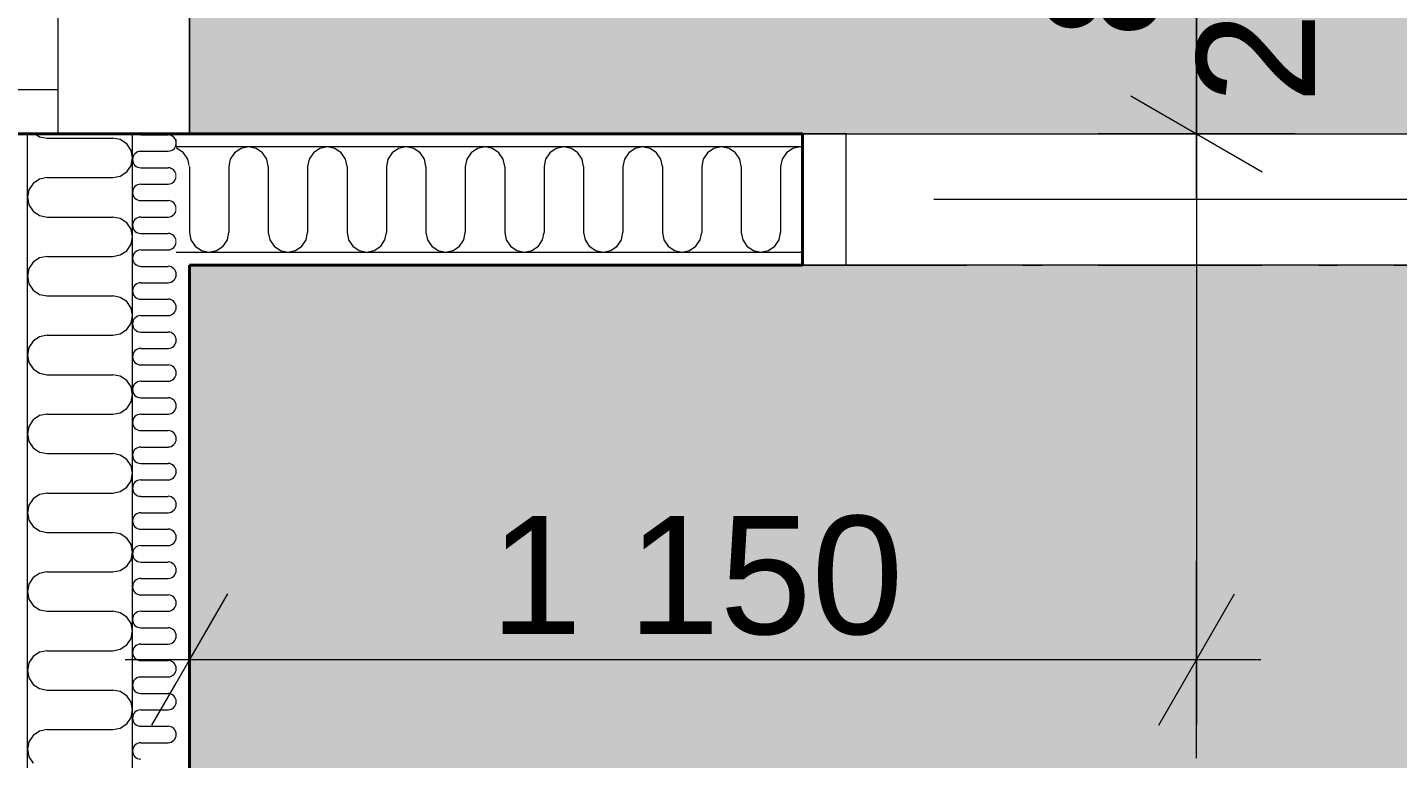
# Model space of a CAD drawing. Header units: millimetres. Extents: x -3100 to 17162, y -19566 to 10100.
# Drawn here: x 8815 to 10379, y -5793 to -4959 of the extents above; entities that cross this region are included whole.
import ezdxf
from ezdxf.enums import TextEntityAlignment as Align

# ---------------------------------------------------------------- set-up
doc = ezdxf.new("R2010")
doc.units = ezdxf.units.MM
doc.header["$MEASUREMENT"] = 0
doc.linetypes.add('Wipeout_Contour', pattern=[1000, 0, -1000])
doc.linetypes.add('Čerchovaná M', pattern=[337.5, 187.5, -63.75, 22.5, -63.75])
for name, color, linetype in [('Konstrukce - svislé nosné', 7, 'Continuous'), ('Konstrukce – Dělicí čáry vrstev', 7, 'Continuous'), ('Kóty - SP', 7, 'Continuous'), ('Otvory – Dveře', 7, 'Continuous'), ('Otvory – Okna', 7, 'Continuous'), ('Otvory – Značky dveří', 7, 'Continuous'), ('Výplně – Řezové', 7, 'Continuous'), ('Zóny', 7, 'Continuous')]:
    doc.layers.add(name, color=color, linetype=linetype)
doc.styles.add('GENEROVANÝ_STYL_1', font='Arial.ttf')
doc.dimstyles.new('GENEROVANÝ_STYL__1', dxfattribs={"dimtxt": 134.999996, "dimasz": 114, "dimexe": 0.18, "dimexo": 0.0625, "dimgap": 0, "dimtad": 1, "dimtih": 1, "dimtoh": 1, "dimdec": 0, "dimzin": 0, "dimdsep": 46, "dimtxsty": 'GENEROVANÝ_STYL_1', "dimblk": 'ARROWHEAD_2', "dimblk1": 'ARROWHEAD_2', "dimblk2": 'ARROWHEAD_2', "dimcen": 0.09, "dimse1": 1, "dimse2": 1, "dimclrd": 256, "dimclre": 256, "dimclrt": 256, "dimazin": 0, "dimtfac": 1, "dimtdec": 4, "dimtmove": 0, "dimatfit": 3, "dimfxl": 1, "dimtolj": 1, "dimtzin": 0, "dimarcsym": 0})
doc.dimstyles.new('GENEROVANÝ_STYL__2', dxfattribs={"dimtxt": 134.999996, "dimasz": 114, "dimexe": 0.18, "dimexo": 0.0625, "dimgap": 0, "dimtad": 1, "dimdec": 0, "dimzin": 0, "dimdsep": 46, "dimtxsty": 'GENEROVANÝ_STYL_1', "dimblk": 'ARROWHEAD_2', "dimblk1": 'ARROWHEAD_2', "dimblk2": 'ARROWHEAD_2', "dimcen": 0.09, "dimse1": 1, "dimse2": 1, "dimclrd": 256, "dimclre": 256, "dimclrt": 256, "dimazin": 0, "dimtfac": 1, "dimtdec": 4, "dimtmove": 0, "dimatfit": 3, "dimfxl": 1, "dimtolj": 1, "dimtzin": 0, "dimarcsym": 0})
pattern_1 = [(0, (0, 0), (0, 56.25), [0, -56.25])]

# ---------------------------------------------------------------- blocks, each defined once
blk = doc.blocks.new('Zádveří_1.01_1', base_point=(11285.7, -6785))
at = {"layer": 'Zóny', "linetype": 'Continuous', "lineweight": 0, "true_color": 0xffffff}
blk.add_hatch(color=7, dxfattribs=at).paths.add_polyline_path([(9000, -8300), (11900, -8300), (11900, -5230), (9000, -5230)])
blk = doc.blocks.new('Obývací pokoj + KK_1.04_5', base_point=(11400, 3454))
at = {"layer": 'Zóny', "linetype": 'Continuous', "lineweight": 0, "true_color": 0xffffff}
blk.add_hatch(color=7, dxfattribs=at).paths.add_polyline_path([(9000, 4200), (9000, 2900), (8385, 2900), (8385, 0), (9000, 0), (9000, -5080), (14100, -5080), (14100, 4200)])
blk = doc.blocks.new('*X137')
at = {"layer": 'Výplně – Řezové', "color": 53, "linetype": 'Continuous', "lineweight": 13, "true_color": 0xeccf4f}
for p, q in [((8940, -5080), (8940.8, -5080.5)), ((8940.8, -5080.5), (8944.4, -5081.3)), ((8944.4, -5081.3), (8975.6, -5081.3)), ((8979.2, -5082), (8975.6, -5081.3)), ((8982.3, -5084), (8979.2, -5082)), ((8984.3, -5087), (8982.3, -5084)), ((8983.8, -5095), (8984.3, -5094.2)), ((8985, -5090.6), (8984.3, -5087)), ((8984.3, -5094.2), (8985, -5090.6))]:
    blk.add_line(p, q, dxfattribs=at)
blk = doc.blocks.new('*X140')
at = {"layer": 'Výplně – Řezové', "color": 53, "linetype": 'Continuous', "lineweight": 13, "true_color": 0xeccf4f}
for p, q in [((8944.4, -5100), (8975.6, -5100)), ((8944.4, -5118.8), (8975.6, -5118.8)), ((8944.4, -5137.5), (8975.6, -5137.5)), ((8944.4, -5156.3), (8975.6, -5156.3)), ((8944.4, -5175), (8975.6, -5175)), ((8944.4, -5193.8), (8975.6, -5193.8)), ((8944.4, -5212.5), (8975.6, -5212.5))]:
    blk.add_line(p, q, dxfattribs=at)
for centre, radius, start, end in [((8944.4, -5109.4), 9.38, 90, 270), ((8975.6, -5090.6), 9.37, 270, 332.1867), ((8975.6, -5128.1), 9.37, 270, 90), ((8944.4, -5146.9), 9.38, 90, 270), ((8975.6, -5165.6), 9.37, 270, 90), ((8944.4, -5184.4), 9.38, 90, 270), ((8975.6, -5203.1), 9.37, 270, 90), ((8944.4, -5221.9), 9.38, 90, 132.8271)]:
    blk.add_arc(centre, radius, start, end, dxfattribs=at)
blk = doc.blocks.new('*X141')
at = {"layer": 'Výplně – Řezové', "color": 53, "linetype": 'Continuous', "lineweight": 13, "true_color": 0xeccf4f}
for p, q in [((8944.4, -5231.3), (8975.6, -5231.3)), ((8944.4, -5250), (8975.6, -5250)), ((8944.4, -5268.8), (8975.6, -5268.8)), ((8944.4, -5287.5), (8975.6, -5287.5)), ((8944.4, -5306.3), (8975.6, -5306.3)), ((8944.4, -5325), (8975.6, -5325)), ((8944.4, -5343.8), (8975.6, -5343.8)), ((8944.4, -5362.5), (8975.6, -5362.5)), ((8944.4, -5381.3), (8975.6, -5381.3)), ((8944.4, -5400), (8975.6, -5400)), ((8944.4, -5418.8), (8975.6, -5418.8)), ((8944.4, -5437.5), (8975.6, -5437.5)), ((8944.4, -5456.3), (8975.6, -5456.3)), ((8944.4, -5475), (8975.6, -5475)), ((8944.4, -5493.8), (8975.6, -5493.8)), ((8944.4, -5512.5), (8975.6, -5512.5)), ((8944.4, -5531.3), (8975.6, -5531.3)), ((8944.4, -5550), (8975.6, -5550)), ((8944.4, -5568.8), (8975.6, -5568.8)), ((8944.4, -5587.5), (8975.6, -5587.5)), ((8944.4, -5606.3), (8975.6, -5606.3)), ((8944.4, -5625), (8975.6, -5625)), ((8944.4, -5643.8), (8975.6, -5643.8)), ((8944.4, -5662.5), (8975.6, -5662.5)), ((8944.4, -5681.3), (8975.6, -5681.3)), ((8944.4, -5700), (8975.6, -5700)), ((8944.4, -5718.8), (8975.6, -5718.8)), ((8944.4, -5737.5), (8975.6, -5737.5)), ((8944.4, -5756.3), (8975.6, -5756.3)), ((8944.4, -5775), (8975.6, -5775))]:
    blk.add_line(p, q, dxfattribs=at)
for centre, radius, start, end in [((8944.4, -5221.9), 9.38, 132.8271, 270), ((8975.6, -5240.6), 9.37, 270, 90), ((8944.4, -5259.4), 9.38, 90, 270), ((8975.6, -5278.1), 9.37, 270, 90), ((8944.4, -5296.9), 9.38, 90, 270), ((8975.6, -5315.6), 9.37, 270, 90), ((8944.4, -5334.4), 9.38, 90, 270), ((8975.6, -5353.1), 9.37, 270, 90), ((8944.4, -5371.9), 9.38, 90, 270), ((8975.6, -5390.6), 9.37, 270, 90), ((8944.4, -5409.4), 9.38, 90, 270), ((8975.6, -5428.1), 9.37, 270, 90), ((8944.4, -5446.9), 9.38, 90, 270), ((8975.6, -5465.6), 9.37, 270, 90), ((8944.4, -5484.4), 9.38, 90, 270), ((8975.6, -5503.1), 9.37, 270, 90), ((8944.4, -5521.9), 9.38, 90, 270), ((8975.6, -5540.6), 9.37, 270, 90), ((8944.4, -5559.4), 9.38, 90, 270), ((8975.6, -5578.1), 9.37, 270, 90), ((8944.4, -5596.9), 9.38, 90, 270), ((8975.6, -5615.6), 9.37, 270, 90), ((8944.4, -5634.4), 9.38, 90, 270), ((8975.6, -5653.1), 9.37, 270, 90), ((8944.4, -5671.9), 9.38, 90, 270), ((8975.6, -5690.6), 9.37, 270, 90), ((8944.4, -5709.4), 9.38, 90, 270), ((8975.6, -5728.1), 9.37, 270, 90), ((8944.4, -5746.9), 9.38, 90, 270), ((8975.6, -5765.6), 9.37, 270, 90), ((8944.4, -5784.4), 9.38, 90, 270)]:
    blk.add_arc(centre, radius, start, end, dxfattribs=at)
blk = doc.blocks.new('*X143')
at = {"layer": 'Výplně – Řezové', "color": 53, "linetype": 'Continuous', "lineweight": 13, "true_color": 0xeccf4f}
for p, q in [((8824, -5080), (8828.9, -5083.3)), ((8828.9, -5083.3), (8837.5, -5085)), ((8837.5, -5085), (8912.5, -5085)), ((8921.1, -5086.7), (8912.5, -5085)), ((8928.4, -5091.6), (8921.1, -5086.7)), ((8933.3, -5098.9), (8928.4, -5091.6)), ((8935, -5107.5), (8933.3, -5098.9)), ((8933.3, -5116.1), (8935, -5107.5)), ((8837.5, -5130), (8828.9, -5131.7)), ((8837.5, -5130), (8912.5, -5130)), ((8912.5, -5130), (8921.1, -5128.3)), ((8921.1, -5128.3), (8928.4, -5123.4)), ((8928.4, -5123.4), (8933.3, -5116.1)), ((8816.7, -5143.9), (8815, -5152.5)), ((8821.6, -5136.6), (8816.7, -5143.9)), ((8828.9, -5131.7), (8821.6, -5136.6)), ((8815, -5152.5), (8816.7, -5161.1)), ((8816.7, -5161.1), (8821.6, -5168.4)), ((8821.6, -5168.4), (8828.9, -5173.3)), ((8828.9, -5173.3), (8837.5, -5175)), ((8837.5, -5175), (8912.5, -5175)), ((8921.1, -5176.7), (8912.5, -5175)), ((8928.4, -5181.6), (8921.1, -5176.7)), ((8933.3, -5188.9), (8928.4, -5181.6)), ((8935, -5197.5), (8933.3, -5188.9)), ((8928.4, -5213.4), (8933.3, -5206.1)), ((8933.3, -5206.1), (8935, -5197.5)), ((8828.9, -5221.7), (8821.6, -5226.6)), ((8837.5, -5220), (8828.9, -5221.7)), ((8837.5, -5220), (8912.5, -5220)), ((8912.5, -5220), (8921.1, -5218.3)), ((8921.1, -5218.3), (8928.4, -5213.4)), ((8816.7, -5233.9), (8815, -5242.5)), ((8821.6, -5226.6), (8816.7, -5233.9)), ((8815, -5242.5), (8816.7, -5251.1)), ((8816.7, -5251.1), (8821.6, -5258.4)), ((8821.6, -5258.4), (8828.9, -5263.3)), ((8828.9, -5263.3), (8837.5, -5265)), ((8837.5, -5265), (8912.5, -5265)), ((8921.1, -5266.7), (8912.5, -5265)), ((8928.4, -5271.6), (8921.1, -5266.7)), ((8933.3, -5278.9), (8928.4, -5271.6)), ((8935, -5287.5), (8933.3, -5278.9)), ((8933.3, -5296.1), (8935, -5287.5)), ((8921.1, -5308.3), (8928.4, -5303.4)), ((8928.4, -5303.4), (8933.3, -5296.1)), ((8821.6, -5316.6), (8816.7, -5323.9)), ((8828.9, -5311.7), (8821.6, -5316.6)), ((8837.5, -5310), (8828.9, -5311.7)), ((8837.5, -5310), (8912.5, -5310)), ((8912.5, -5310), (8921.1, -5308.3)), ((8816.7, -5323.9), (8815, -5332.5)), ((8815, -5332.5), (8816.7, -5341.1)), ((8816.7, -5341.1), (8821.6, -5348.4)), ((8821.6, -5348.4), (8828.9, -5353.3)), ((8828.9, -5353.3), (8837.5, -5355)), ((8837.5, -5355), (8912.5, -5355)), ((8921.1, -5356.7), (8912.5, -5355)), ((8928.4, -5361.6), (8921.1, -5356.7)), ((8933.3, -5368.9), (8928.4, -5361.6)), ((8935, -5377.5), (8933.3, -5368.9)), ((8933.3, -5386.1), (8935, -5377.5)), ((8921.1, -5398.3), (8928.4, -5393.4)), ((8928.4, -5393.4), (8933.3, -5386.1)), ((8821.6, -5406.6), (8816.7, -5413.9)), ((8828.9, -5401.7), (8821.6, -5406.6)), ((8837.5, -5400), (8828.9, -5401.7)), ((8837.5, -5400), (8912.5, -5400)), ((8912.5, -5400), (8921.1, -5398.3)), ((8816.7, -5413.9), (8815, -5422.5)), ((8815, -5422.5), (8816.7, -5431.1)), ((8816.7, -5431.1), (8821.6, -5438.4)), ((8821.6, -5438.4), (8828.9, -5443.3)), ((8828.9, -5443.3), (8837.5, -5445)), ((8837.5, -5445), (8912.5, -5445)), ((8921.1, -5446.7), (8912.5, -5445)), ((8928.4, -5451.6), (8921.1, -5446.7)), ((8933.3, -5458.9), (8928.4, -5451.6)), ((8935, -5467.5), (8933.3, -5458.9)), ((8933.3, -5476.1), (8935, -5467.5)), ((8837.5, -5490), (8828.9, -5491.7)), ((8837.5, -5490), (8912.5, -5490)), ((8912.5, -5490), (8921.1, -5488.3)), ((8921.1, -5488.3), (8928.4, -5483.4)), ((8928.4, -5483.4), (8933.3, -5476.1)), ((8816.7, -5503.9), (8815, -5512.5)), ((8821.6, -5496.6), (8816.7, -5503.9)), ((8828.9, -5491.7), (8821.6, -5496.6)), ((8815, -5512.5), (8816.7, -5521.1)), ((8816.7, -5521.1), (8821.6, -5528.4)), ((8821.6, -5528.4), (8828.9, -5533.3)), ((8828.9, -5533.3), (8837.5, -5535)), ((8837.5, -5535), (8912.5, -5535)), ((8921.1, -5536.7), (8912.5, -5535)), ((8928.4, -5541.6), (8921.1, -5536.7)), ((8933.3, -5548.9), (8928.4, -5541.6)), ((8935, -5557.5), (8933.3, -5548.9)), ((8928.4, -5573.4), (8933.3, -5566.1)), ((8933.3, -5566.1), (8935, -5557.5)), ((8828.9, -5581.7), (8821.6, -5586.6)), ((8837.5, -5580), (8828.9, -5581.7)), ((8837.5, -5580), (8912.5, -5580)), ((8912.5, -5580), (8921.1, -5578.3)), ((8921.1, -5578.3), (8928.4, -5573.4)), ((8816.7, -5593.9), (8815, -5602.5)), ((8821.6, -5586.6), (8816.7, -5593.9)), ((8815, -5602.5), (8816.7, -5611.1)), ((8816.7, -5611.1), (8821.6, -5618.4)), ((8821.6, -5618.4), (8828.9, -5623.3)), ((8828.9, -5623.3), (8837.5, -5625)), ((8837.5, -5625), (8912.5, -5625)), ((8921.1, -5626.7), (8912.5, -5625)), ((8928.4, -5631.6), (8921.1, -5626.7)), ((8933.3, -5638.9), (8928.4, -5631.6)), ((8935, -5647.5), (8933.3, -5638.9)), ((8933.3, -5656.1), (8935, -5647.5)), ((8921.1, -5668.3), (8928.4, -5663.4)), ((8928.4, -5663.4), (8933.3, -5656.1)), ((8821.6, -5676.6), (8816.7, -5683.9)), ((8828.9, -5671.7), (8821.6, -5676.6)), ((8837.5, -5670), (8828.9, -5671.7)), ((8837.5, -5670), (8912.5, -5670)), ((8912.5, -5670), (8921.1, -5668.3)), ((8816.7, -5683.9), (8815, -5692.5)), ((8815, -5692.5), (8816.7, -5701.1)), ((8816.7, -5701.1), (8821.6, -5708.4)), ((8821.6, -5708.4), (8828.9, -5713.3)), ((8828.9, -5713.3), (8837.5, -5715)), ((8837.5, -5715), (8912.5, -5715)), ((8921.1, -5716.7), (8912.5, -5715)), ((8928.4, -5721.6), (8921.1, -5716.7)), ((8933.3, -5728.9), (8928.4, -5721.6)), ((8935, -5737.5), (8933.3, -5728.9)), ((8933.3, -5746.1), (8935, -5737.5)), ((8921.1, -5758.3), (8928.4, -5753.4)), ((8928.4, -5753.4), (8933.3, -5746.1)), ((8821.6, -5766.6), (8816.7, -5773.9)), ((8828.9, -5761.7), (8821.6, -5766.6)), ((8837.5, -5760), (8828.9, -5761.7)), ((8837.5, -5760), (8912.5, -5760)), ((8912.5, -5760), (8921.1, -5758.3)), ((8816.7, -5773.9), (8815, -5782.5)), ((8815, -5782.5), (8816.7, -5791.1)), ((8816.7, -5791.1), (8821.6, -5798.4))]:
    blk.add_line(p, q, dxfattribs=at)
blk = doc.blocks.new('Vícekřídlé vodorovné okno 27_7')
at = {"layer": 'Otvory – Okna', "color": 7, "linetype": 'Čerchovaná M', "lineweight": 20}
blk.add_line((-750, 150), (750, 150), dxfattribs=at)
at = {"layer": 'Otvory – Okna', "color": 7, "linetype": 'Continuous', "lineweight": 40}
for p, q in [((-750, 135), (-750, 150)), ((750, 135), (750, 150)), ((-750, 85), (-750, 135)), ((750, 85), (750, 135)), ((-750, 0), (-750, 85)), ((750, 0), (750, 85)), ((-750, -35), (-750, 0)), ((-750, -35), (-750, 0)), ((750, -35), (750, 0)), ((750, -35), (750, 0)), ((-750, -50), (-750, -35)), ((-750, -50), (-750, -35)), ((750, -50), (750, -35)), ((750, -50), (750, -35)), ((-750, -210), (-750, -50)), ((750, -210), (750, -50))]:
    blk.add_line(p, q, dxfattribs=at)
at = {"layer": 'Otvory – Okna', "color": 7, "linetype": 'Continuous', "lineweight": 20}
for p, q in [((-750, 0), (-700, 0)), ((-700, 0), (-700, -50)), ((-700, 0), (700, 0)), ((700, -50), (700, 0)), ((700, 0), (750, 0)), ((-700, -50), (-750, -50)), ((700, -50), (-700, -50)), ((750, -50), (700, -50)), ((-750, -210), (750, -210))]:
    blk.add_line(p, q, dxfattribs=at)
blk = doc.blocks.new('Zeď_8', base_point=(9000, -8300))
at = {"color": 254, "linetype": 'Wipeout_Contour', "lineweight": 0, "ltscale": 41327.52629}
blk.add_wipeout([(9000, -5095), (9000, -5080), (8985, -5080), (8985, -5095)], dxfattribs=at).dxf.layer = 'Výplně – Řezové'
at = {"color": 254, "linetype": 'Wipeout_Contour', "lineweight": 0, "ltscale": 41596.081878}
blk.add_wipeout([(9000, -5230), (9000, -5215), (8985, -5215), (8985, -5230)], dxfattribs=at).dxf.layer = 'Výplně – Řezové'
at = {"layer": 'Výplně – Řezové', "linetype": 'Continuous', "lineweight": 13, "true_color": 0xa8a8a8}
h = blk.add_hatch(dxfattribs=at)
h.set_pattern_fill('Sádra', color=253, style=0, pattern_type=2)
h.set_pattern_definition(pattern_1)
h.paths.add_polyline_path([(9000, -5095), (9000, -5080), (8985, -5080), (8985, -5095)])
h = blk.add_hatch(dxfattribs=at)
h.set_pattern_fill('Sádra', color=253, style=0, pattern_type=2)
h.set_pattern_definition(pattern_1)
h.paths.add_polyline_path([(9000, -5230), (9000, -5215), (8985, -5215), (8985, -5230)])
at = {"color": 254, "linetype": 'Wipeout_Contour', "lineweight": 0, "ltscale": 41214.457055}
blk.add_wipeout([(8935, -5080), (8935, -5095), (8985, -5095), (8985, -5080)], dxfattribs=at).dxf.layer = 'Výplně – Řezové'
at = {"color": 254, "linetype": 'Wipeout_Contour', "lineweight": 0, "ltscale": 45280.595285}
blk.add_wipeout([(9000, -8300), (9000, -5230), (8985, -5230), (8985, -8300)], dxfattribs=at).dxf.layer = 'Výplně – Řezové'
at = {"layer": 'Výplně – Řezové', "linetype": 'Continuous', "lineweight": 13, "true_color": 0xa8a8a8}
h = blk.add_hatch(dxfattribs=at)
h.set_pattern_fill('Sádra', color=253, style=0, pattern_type=2)
h.set_pattern_definition(pattern_1)
h.paths.add_polyline_path([(9000, -8300), (9000, -5230), (8985, -5230), (8985, -8300)])
at = {"layer": 'Konstrukce - svislé nosné', "color": 7, "linetype": 'Continuous', "lineweight": 40}
blk.add_line((8985, -5080), (9000, -5080), dxfattribs=at)
at = {"layer": 'Konstrukce - svislé nosné', "color": 7, "linetype": 'Continuous', "lineweight": 40, "flags": 128}
blk.add_lwpolyline([(9000, -8300), (9000, -5230)], dxfattribs=at)
at = {"layer": 'Konstrukce - svislé nosné', "color": 7, "lineweight": 40}
blk.add_blockref('*X137', (0, 0), dxfattribs=at)
at = {"color": 254, "linetype": 'Wipeout_Contour', "lineweight": 0, "ltscale": 41348.95857}
blk.add_wipeout([(8985, -5215), (8985, -5095), (8935, -5095), (8935, -5215)], dxfattribs=at).dxf.layer = 'Výplně – Řezové'
at = {"layer": 'Konstrukce – Dělicí čáry vrstev', "color": 7, "linetype": 'Continuous', "lineweight": 13}
blk.add_line((9000, -5095), (8985, -5095), dxfattribs=at)
at = {"layer": 'Konstrukce - svislé nosné', "color": 7, "lineweight": 40}
blk.add_blockref('*X140', (0, 0), dxfattribs=at)
at = {"color": 254, "linetype": 'Wipeout_Contour', "lineweight": 0, "ltscale": 45182.036929}
blk.add_wipeout([(8985, -8315), (8985, -5215), (8935, -5215), (8935, -8315)], dxfattribs=at).dxf.layer = 'Výplně – Řezové'
at = {"layer": 'Konstrukce – Dělicí čáry vrstev', "color": 7, "linetype": 'Continuous', "lineweight": 13}
blk.add_line((8985, -5215), (9000, -5215), dxfattribs=at)
at = {"layer": 'Konstrukce - svislé nosné', "color": 7, "lineweight": 40}
blk.add_blockref('*X141', (0, 0), dxfattribs=at)
at = {"color": 254, "linetype": 'Wipeout_Contour', "lineweight": 0, "ltscale": 44844.171328}
blk.add_wipeout([(8815, -5080), (8815, -8365), (8935, -8365), (8935, -5080)], dxfattribs=at).dxf.layer = 'Výplně – Řezové'
at = {"layer": 'Konstrukce - svislé nosné', "color": 7, "linetype": 'Continuous', "lineweight": 40}
for p, q in [((8800, -5080), (8815, -5080)), ((8815, -5080), (8850, -5080)), ((8850, -5080), (8935, -5080)), ((8935, -5080), (8985, -5080))]:
    blk.add_line(p, q, dxfattribs=at)
at = {"layer": 'Konstrukce – Dělicí čáry vrstev', "color": 7, "linetype": 'Continuous', "lineweight": 13}
for p, q in [((8815, -8365), (8815, -5080)), ((8935, -8365), (8935, -5080))]:
    blk.add_line(p, q, dxfattribs=at)
at = {"layer": 'Konstrukce - svislé nosné', "color": 7, "lineweight": 40}
blk.add_blockref('*X143', (0, 0), dxfattribs=at)
at = {"layer": 'Otvory – Okna', "color": 11, "linetype": 'Continuous', "lineweight": 20, "true_color": 0xf9716e, "xscale": -1, "zscale": 1000, "rotation": 270}
blk.add_blockref('Vícekřídlé vodorovné okno 27_7', (8850, -4330), dxfattribs=at)
blk = doc.blocks.new('*X219')
at = {"layer": 'Výplně – Řezové', "color": 53, "linetype": 'Continuous', "lineweight": 13, "true_color": 0xeccf4f}
for p, q in [((8986.1, -5096.7), (8985, -5096.5)), ((8993.4, -5101.6), (8986.1, -5096.7)), ((8998.3, -5108.9), (8993.4, -5101.6)), ((9000, -5117.5), (8998.3, -5108.9))]:
    blk.add_line(p, q, dxfattribs=at)
blk = doc.blocks.new('*X223')
at = {"layer": 'Výplně – Řezové', "color": 53, "linetype": 'Continuous', "lineweight": 13, "true_color": 0xeccf4f}
for p, q in [((9058.9, -5096.7), (9051.6, -5101.6)), ((9067.5, -5095), (9058.9, -5096.7)), ((9076.1, -5096.7), (9067.5, -5095)), ((9083.4, -5101.6), (9076.1, -5096.7)), ((9148.9, -5096.7), (9141.6, -5101.6)), ((9157.5, -5095), (9148.9, -5096.7)), ((9166.1, -5096.7), (9157.5, -5095)), ((9173.4, -5101.6), (9166.1, -5096.7)), ((9238.9, -5096.7), (9231.6, -5101.6)), ((9247.5, -5095), (9238.9, -5096.7)), ((9256.1, -5096.7), (9247.5, -5095)), ((9263.4, -5101.6), (9256.1, -5096.7)), ((9328.9, -5096.7), (9321.6, -5101.6)), ((9337.5, -5095), (9328.9, -5096.7)), ((9346.1, -5096.7), (9337.5, -5095)), ((9353.4, -5101.6), (9346.1, -5096.7)), ((9418.9, -5096.7), (9411.6, -5101.6)), ((9427.5, -5095), (9418.9, -5096.7)), ((9436.1, -5096.7), (9427.5, -5095)), ((9443.4, -5101.6), (9436.1, -5096.7)), ((9508.9, -5096.7), (9501.6, -5101.6)), ((9517.5, -5095), (9508.9, -5096.7)), ((9526.1, -5096.7), (9517.5, -5095)), ((9533.4, -5101.6), (9526.1, -5096.7)), ((9598.9, -5096.7), (9591.6, -5101.6)), ((9607.5, -5095), (9598.9, -5096.7)), ((9616.1, -5096.7), (9607.5, -5095)), ((9623.4, -5101.6), (9616.1, -5096.7)), ((9688.9, -5096.7), (9681.6, -5101.6)), ((9697.5, -5095), (9688.9, -5096.7)), ((9700, -5095.5), (9697.5, -5095)), ((9046.7, -5108.9), (9045, -5117.5)), ((9051.6, -5101.6), (9046.7, -5108.9)), ((9088.3, -5108.9), (9083.4, -5101.6)), ((9090, -5117.5), (9088.3, -5108.9)), ((9136.7, -5108.9), (9135, -5117.5)), ((9141.6, -5101.6), (9136.7, -5108.9)), ((9178.3, -5108.9), (9173.4, -5101.6)), ((9180, -5117.5), (9178.3, -5108.9)), ((9226.7, -5108.9), (9225, -5117.5)), ((9231.6, -5101.6), (9226.7, -5108.9)), ((9268.3, -5108.9), (9263.4, -5101.6)), ((9270, -5117.5), (9268.3, -5108.9)), ((9316.7, -5108.9), (9315, -5117.5)), ((9321.6, -5101.6), (9316.7, -5108.9)), ((9358.3, -5108.9), (9353.4, -5101.6)), ((9360, -5117.5), (9358.3, -5108.9)), ((9406.7, -5108.9), (9405, -5117.5)), ((9411.6, -5101.6), (9406.7, -5108.9)), ((9448.3, -5108.9), (9443.4, -5101.6)), ((9450, -5117.5), (9448.3, -5108.9)), ((9496.7, -5108.9), (9495, -5117.5)), ((9501.6, -5101.6), (9496.7, -5108.9)), ((9538.3, -5108.9), (9533.4, -5101.6)), ((9540, -5117.5), (9538.3, -5108.9)), ((9586.7, -5108.9), (9585, -5117.5)), ((9591.6, -5101.6), (9586.7, -5108.9)), ((9628.3, -5108.9), (9623.4, -5101.6)), ((9630, -5117.5), (9628.3, -5108.9)), ((9676.7, -5108.9), (9675, -5117.5)), ((9681.6, -5101.6), (9676.7, -5108.9)), ((9000, -5117.5), (9000, -5192.5)), ((9045, -5117.5), (9045, -5192.5)), ((9090, -5117.5), (9090, -5192.5)), ((9135, -5117.5), (9135, -5192.5)), ((9180, -5117.5), (9180, -5192.5)), ((9225, -5117.5), (9225, -5192.5)), ((9270, -5117.5), (9270, -5192.5)), ((9315, -5117.5), (9315, -5192.5)), ((9360, -5117.5), (9360, -5192.5)), ((9405, -5117.5), (9405, -5192.5)), ((9450, -5117.5), (9450, -5192.5)), ((9495, -5117.5), (9495, -5192.5)), ((9540, -5117.5), (9540, -5192.5)), ((9585, -5117.5), (9585, -5192.5)), ((9630, -5117.5), (9630, -5192.5)), ((9675, -5117.5), (9675, -5192.5)), ((9000, -5192.5), (9001.7, -5201.1)), ((9043.3, -5201.1), (9045, -5192.5)), ((9090, -5192.5), (9091.7, -5201.1)), ((9133.3, -5201.1), (9135, -5192.5)), ((9180, -5192.5), (9181.7, -5201.1)), ((9223.3, -5201.1), (9225, -5192.5)), ((9270, -5192.5), (9271.7, -5201.1)), ((9313.3, -5201.1), (9315, -5192.5)), ((9360, -5192.5), (9361.7, -5201.1)), ((9403.3, -5201.1), (9405, -5192.5)), ((9450, -5192.5), (9451.7, -5201.1)), ((9493.3, -5201.1), (9495, -5192.5)), ((9540, -5192.5), (9541.7, -5201.1)), ((9583.3, -5201.1), (9585, -5192.5)), ((9630, -5192.5), (9631.7, -5201.1)), ((9673.3, -5201.1), (9675, -5192.5)), ((9001.7, -5201.1), (9006.6, -5208.4)), ((9006.6, -5208.4), (9013.9, -5213.3)), ((9031.1, -5213.3), (9038.4, -5208.4)), ((9038.4, -5208.4), (9043.3, -5201.1)), ((9091.7, -5201.1), (9096.6, -5208.4)), ((9096.6, -5208.4), (9103.9, -5213.3)), ((9121.1, -5213.3), (9128.4, -5208.4)), ((9128.4, -5208.4), (9133.3, -5201.1)), ((9181.7, -5201.1), (9186.6, -5208.4)), ((9186.6, -5208.4), (9193.9, -5213.3)), ((9211.1, -5213.3), (9218.4, -5208.4)), ((9218.4, -5208.4), (9223.3, -5201.1)), ((9271.7, -5201.1), (9276.6, -5208.4)), ((9276.6, -5208.4), (9283.9, -5213.3)), ((9301.1, -5213.3), (9308.4, -5208.4)), ((9308.4, -5208.4), (9313.3, -5201.1)), ((9361.7, -5201.1), (9366.6, -5208.4)), ((9366.6, -5208.4), (9373.9, -5213.3)), ((9391.1, -5213.3), (9398.4, -5208.4)), ((9398.4, -5208.4), (9403.3, -5201.1)), ((9451.7, -5201.1), (9456.6, -5208.4)), ((9456.6, -5208.4), (9463.9, -5213.3)), ((9481.1, -5213.3), (9488.4, -5208.4)), ((9488.4, -5208.4), (9493.3, -5201.1)), ((9541.7, -5201.1), (9546.6, -5208.4)), ((9546.6, -5208.4), (9553.9, -5213.3)), ((9571.1, -5213.3), (9578.4, -5208.4)), ((9578.4, -5208.4), (9583.3, -5201.1)), ((9631.7, -5201.1), (9636.6, -5208.4)), ((9636.6, -5208.4), (9643.9, -5213.3)), ((9661.1, -5213.3), (9668.4, -5208.4)), ((9668.4, -5208.4), (9673.3, -5201.1)), ((9013.9, -5213.3), (9022.5, -5215)), ((9022.5, -5215), (9031.1, -5213.3)), ((9103.9, -5213.3), (9112.5, -5215)), ((9112.5, -5215), (9121.1, -5213.3)), ((9193.9, -5213.3), (9202.5, -5215)), ((9202.5, -5215), (9211.1, -5213.3)), ((9283.9, -5213.3), (9292.5, -5215)), ((9292.5, -5215), (9301.1, -5213.3)), ((9373.9, -5213.3), (9382.5, -5215)), ((9382.5, -5215), (9391.1, -5213.3)), ((9463.9, -5213.3), (9472.5, -5215)), ((9472.5, -5215), (9481.1, -5213.3)), ((9553.9, -5213.3), (9562.5, -5215)), ((9562.5, -5215), (9571.1, -5213.3)), ((9643.9, -5213.3), (9652.5, -5215)), ((9652.5, -5215), (9661.1, -5213.3))]:
    blk.add_line(p, q, dxfattribs=at)
blk = doc.blocks.new('Zásuvné dveře 27')
at = {"layer": 'Otvory – Dveře', "color": 7, "linetype": 'Čerchovaná M', "lineweight": 20}
for p, q in [((-450, 0), (450, 0)), ((-450, -150), (450, -150))]:
    blk.add_line(p, q, dxfattribs=at)
at = {"layer": 'Otvory – Dveře', "color": 7, "linetype": 'Continuous', "lineweight": 20}
for p, q in [((-400, 0), (-450, 0)), ((-450, 0), (-450, -150)), ((-400, -150), (-400, 0)), ((450, 0), (400, 0)), ((400, 0), (400, -50)), ((450, -50), (450, 0)), ((400, -50), (450, -50)), ((500, -75), (-300, -75)), ((450, -100), (400, -100)), ((400, -100), (400, -150)), ((450, -150), (450, -100)), ((-450, -150), (-400, -150)), ((400, -150), (450, -150))]:
    blk.add_line(p, q, dxfattribs=at)
at = {"layer": 'Otvory – Dveře', "color": 7, "linetype": 'Continuous', "lineweight": 40}
for p, q in [((-450, -15), (-450, 0)), ((-450, -15), (-450, 0)), ((450, -15), (450, 0)), ((450, -15), (450, 0)), ((-450, -135), (-450, -15)), ((-450, -135), (-450, -15)), ((450, -50), (450, -15)), ((450, -50), (450, -15)), ((450, -135), (450, -100)), ((450, -135), (450, -100)), ((-450, -150), (-450, -135)), ((-450, -150), (-450, -135)), ((450, -150), (450, -135)), ((450, -150), (450, -135))]:
    blk.add_line(p, q, dxfattribs=at)
blk = doc.blocks.new('Značka dveří CZ 27_9')
at = {"layer": 'Otvory – Značky dveří', "color": 146, "linetype": 'Continuous', "lineweight": 13, "true_color": 0x1a4f6e}
blk.add_line((0, 983.4), (0, -674.3), dxfattribs=at)
at = {"layer": 'Otvory – Značky dveří', "color": 146, "lineweight": 13, "true_color": 0x1a4f6e, "style": 'GENEROVANÝ_STYL_1'}
blk.add_attdef('AC_WIDO_A_SIZE', text='', height=135, rotation=90, dxfattribs=at).set_placement((0, 109.2), align=Align.BOTTOM_LEFT)
blk.add_attdef('AC_WIDO_B_SIZE', text='', height=135, rotation=90, dxfattribs=at).set_placement((0, 34.3), align=Align.TOP_LEFT)
blk = doc.blocks.new('Zeď_13', base_point=(9000, -5230))
at = {"layer": 'Otvory – Značky dveří', "color": 146, "lineweight": 13, "true_color": 0x1a4f6e}
blk.add_blockref('Značka dveří CZ 27_9', (10150, -5080), dxfattribs=at).add_auto_attribs({'AC_WIDO_A_SIZE': '800', 'AC_WIDO_B_SIZE': '2\xa0100'})
at = {"color": 254, "linetype": 'Wipeout_Contour', "lineweight": 0, "ltscale": 41461.661412}
blk.add_wipeout([(9000, -5215), (9000, -5095), (8985, -5095), (8985, -5215)], dxfattribs=at).dxf.layer = 'Výplně – Řezové'
at = {"layer": 'Konstrukce - svislé nosné', "color": 7, "lineweight": 40}
blk.add_blockref('*X219', (0, 0), dxfattribs=at)
at = {"color": 254, "linetype": 'Wipeout_Contour', "lineweight": 0, "ltscale": 42844.154062}
blk.add_wipeout([(9700, -5215), (9000, -5215), (9000, -5230), (9700, -5230)], dxfattribs=at).dxf.layer = 'Výplně – Řezové'
at = {"layer": 'Výplně – Řezové', "linetype": 'Continuous', "lineweight": 13, "true_color": 0xa8a8a8}
h = blk.add_hatch(dxfattribs=at)
h.set_pattern_fill('Sádra', color=253, style=0, pattern_type=2)
h.set_pattern_definition(pattern_1)
h.paths.add_polyline_path([(9700, -5215), (9000, -5215), (9000, -5230), (9700, -5230)])
at = {"layer": 'Konstrukce - svislé nosné', "color": 7, "linetype": 'Continuous', "lineweight": 40, "flags": 128}
blk.add_lwpolyline([(9000, -5230), (9700, -5230)], dxfattribs=at)
at = {"color": 254, "linetype": 'Wipeout_Contour', "lineweight": 0, "ltscale": 42583.254347}
blk.add_wipeout([(9700, -5080), (9000, -5080), (9000, -5095), (9700, -5095)], dxfattribs=at).dxf.layer = 'Výplně – Řezové'
at = {"layer": 'Výplně – Řezové', "linetype": 'Continuous', "lineweight": 13, "true_color": 0xa8a8a8}
h = blk.add_hatch(dxfattribs=at)
h.set_pattern_fill('Sádra', color=253, style=0, pattern_type=2)
h.set_pattern_definition(pattern_1)
h.paths.add_polyline_path([(9700, -5080), (9000, -5080), (9000, -5095), (9700, -5095)])
at = {"layer": 'Konstrukce - svislé nosné', "color": 7, "linetype": 'Continuous', "lineweight": 40, "flags": 128}
blk.add_lwpolyline([(9700, -5080), (9000, -5080)], dxfattribs=at)
at = {"color": 254, "linetype": 'Wipeout_Contour', "lineweight": 0, "ltscale": 42713.563073}
blk.add_wipeout([(9700, -5095), (9000, -5095), (9000, -5215), (9700, -5215)], dxfattribs=at).dxf.layer = 'Výplně – Řezové'
at = {"layer": 'Konstrukce - svislé nosné', "color": 7, "linetype": 'Continuous', "lineweight": 40}
for p, q in [((9700, -5095), (9700, -5080)), ((9700, -5215), (9700, -5095)), ((9700, -5230), (9700, -5215))]:
    blk.add_line(p, q, dxfattribs=at)
at = {"layer": 'Konstrukce – Dělicí čáry vrstev', "color": 7, "linetype": 'Continuous', "lineweight": 13}
for p, q in [((9000, -5095), (8985, -5095)), ((9700, -5095), (9000, -5095)), ((8985, -5215), (9000, -5215)), ((9000, -5215), (9700, -5215))]:
    blk.add_line(p, q, dxfattribs=at)
at = {"layer": 'Konstrukce - svislé nosné', "color": 7, "lineweight": 40}
blk.add_blockref('*X223', (0, 0), dxfattribs=at)
at = {"layer": 'Otvory – Dveře', "color": 7, "linetype": 'Continuous', "lineweight": 40, "zscale": 1000}
blk.add_blockref('Zásuvné dveře 27', (10150, -5080), dxfattribs=at)
blk = doc.blocks.new('*D346')
at = {"layer": 'Kóty - SP', "color": 146, "linetype": 'Continuous', "lineweight": 13, "true_color": 0x1a4f6e}
for p, q in [((-2670.5, 7760), (-2670.5, 7833.3)), ((-2595.5, 7716.7), (-2745.5, 7803.3)), ((-2558, 7760), (-2783, 7760)), ((-2670.5, -9460), (-2670.5, 7760)), ((-2745.5, -9416.7), (-2595.5, -9503.3)), ((-2558, -9460), (-2783, -9460)), ((-2670.5, -9533.3), (-2670.5, -9460))]:
    blk.add_line(p, q, dxfattribs=at)
at = {"layer": 'Kóty - SP', "color": 146, "lineweight": 13, "true_color": 0x1a4f6e, "insert": (-2697.5, -1133.1), "char_height": 135, "attachment_point": 7, "rotation": 90, "style": 'GENEROVANÝ_STYL_1'}
blk.add_mtext('\\A1;{\\pql;\\fArial|b0|i0|c0|p0;\\W1.000000;17\xa0220}', dxfattribs=at)
blk = doc.blocks.new('ARROWHEAD_2')
at = {"color": 0, "linetype": 'Continuous', "lineweight": 0}
for p, q in [((-0.378, -0.655), (0.378, 0.655)), ((0, 0), (-1, 0))]:
    blk.add_line(p, q, dxfattribs=at)
blk = doc.blocks.new('*D366')
at = {"layer": 'Kóty - SP', "color": 146, "linetype": 'Continuous', "lineweight": 13, "true_color": 0x1a4f6e}
for p, q in [((-360, -11633), (-360, -11408)), ((14460, -11633), (14460, -11408)), ((-316.7, -11445.5), (-403.3, -11595.5)), ((14416.7, -11595.5), (14503.3, -11445.5)), ((-433.4, -11520.5), (-360, -11520.5)), ((-360, -11520.5), (14460, -11520.5)), ((14460, -11520.5), (14533.3, -11520.5))]:
    blk.add_line(p, q, dxfattribs=at)
at = {"layer": 'Kóty - SP', "color": 146, "lineweight": 13, "true_color": 0x1a4f6e, "insert": (6766.9, -11493.5), "char_height": 135, "attachment_point": 7, "style": 'GENEROVANÝ_STYL_1'}
blk.add_mtext('\\A1;{\\pql;\\fArial|b0|i0|c0|p0;\\W1.000000;14\xa0820}', dxfattribs=at)
blk = doc.blocks.new('*D388')
at = {"layer": 'Kóty - SP', "color": 146, "linetype": 'Continuous', "lineweight": 13, "true_color": 0x1a4f6e}
for p, q in [((13239.6, 7443.3), (13389.6, 7356.7)), ((13427.1, 7400), (13202.1, 7400)), ((13314.6, 4200), (13314.6, 7400)), ((13239.6, 4243.3), (13389.6, 4156.7)), ((13427.1, 4200), (13202.1, 4200)), ((13314.6, -5080), (13314.6, 4200))]:
    blk.add_line(p, q, dxfattribs=at)
at = {"layer": 'Kóty - SP', "color": 146, "lineweight": 13, "true_color": 0x1a4f6e, "insert": (13287.6, 5568.3), "char_height": 135, "attachment_point": 7, "rotation": 90, "style": 'GENEROVANÝ_STYL_1'}
blk.add_mtext('\\A1;{\\pql;\\fArial|b0|i0|c0|p0;\\W1.000000;3\xa0200}', dxfattribs=at)
blk = doc.blocks.new('*D394')
at = {"layer": 'Kóty - SP', "color": 146, "linetype": 'Continuous', "lineweight": 13, "true_color": 0x1a4f6e}
for p, q in [((10871.3, -5230), (10871.3, -5156.6)), ((10946.3, -5273.3), (10796.3, -5186.7)), ((10983.8, -5230), (10758.8, -5230)), ((10871.3, -8300), (10871.3, -5230)), ((10796.3, -8256.7), (10946.3, -8343.3)), ((10983.8, -8300), (10758.8, -8300))]:
    blk.add_line(p, q, dxfattribs=at)
at = {"layer": 'Kóty - SP', "color": 146, "lineweight": 13, "true_color": 0x1a4f6e, "insert": (10844.3, -6996.7), "char_height": 135, "attachment_point": 7, "rotation": 90, "style": 'GENEROVANÝ_STYL_1'}
blk.add_mtext('\\A1;{\\pql;\\fArial|b0|i0|c0|p0;\\W1.000000;3\xa0070}', dxfattribs=at)
blk = doc.blocks.new('*D400')
at = {"layer": 'Kóty - SP', "color": 146, "linetype": 'Continuous', "lineweight": 13, "true_color": 0x1a4f6e}
for p, q in [((9000, -5792.5), (9000, -5567.5)), ((10150, -5792.5), (10150, -5567.5)), ((9043.3, -5605), (8956.7, -5755)), ((10106.7, -5755), (10193.3, -5605)), ((8926.7, -5680), (9000, -5680)), ((9000, -5680), (10150, -5680)), ((10150, -5680), (10223.3, -5680))]:
    blk.add_line(p, q, dxfattribs=at)
at = {"layer": 'Kóty - SP', "color": 146, "lineweight": 13, "true_color": 0x1a4f6e, "insert": (9343.3, -5653), "char_height": 135, "attachment_point": 7, "style": 'GENEROVANÝ_STYL_1'}
blk.add_mtext('\\A1;{\\pql;\\fArial|b0|i0|c0|p0;\\W1.000000;1\xa0150}', dxfattribs=at)
blk = doc.blocks.new('*D403')
at = {"layer": 'Kóty - SP', "color": 146, "linetype": 'Continuous', "lineweight": 13, "true_color": 0x1a4f6e}
for p, q in [((10075, 43.3), (10225, -43.3)), ((10262.5, 0), (10037.5, 0)), ((10150, -5080), (10150, 0)), ((10075, -5036.7), (10225, -5123.3)), ((10262.5, -5080), (10037.5, -5080)), ((10150, -5153.3), (10150, -5080))]:
    blk.add_line(p, q, dxfattribs=at)
at = {"layer": 'Kóty - SP', "color": 146, "lineweight": 13, "true_color": 0x1a4f6e, "insert": (10123, -2771.7), "char_height": 135, "attachment_point": 7, "rotation": 90, "style": 'GENEROVANÝ_STYL_1'}
blk.add_mtext('\\A1;{\\pql;\\fArial|b0|i0|c0|p0;\\W1.000000;5\xa0080}', dxfattribs=at)
blk = doc.blocks.new('*D418')
at = {"layer": 'Kóty - SP', "color": 146, "linetype": 'Continuous', "lineweight": 13, "true_color": 0x1a4f6e}
for p, q in [((10550, 4200), (10550, 4273.4)), ((10625, 4156.7), (10475, 4243.3)), ((10662.5, 4200), (10437.5, 4200)), ((10550, -5080), (10550, 4200)), ((10475, -5036.7), (10625, -5123.3)), ((10662.5, -5080), (10437.5, -5080)), ((10550, -5153.3), (10550, -5080))]:
    blk.add_line(p, q, dxfattribs=at)
at = {"layer": 'Kóty - SP', "color": 146, "lineweight": 13, "true_color": 0x1a4f6e, "insert": (10523, -671.7), "char_height": 135, "attachment_point": 7, "rotation": 90, "style": 'GENEROVANÝ_STYL_1'}
blk.add_mtext('\\A1;{\\pql;\\fArial|b0|i0|c0|p0;\\W1.000000;9\xa0280}', dxfattribs=at)
blk = doc.blocks.new('*D461')
at = {"layer": 'Kóty - SP', "color": 146, "linetype": 'Continuous', "lineweight": 13, "true_color": 0x1a4f6e}
for p, q in [((9000, 656.8), (9000, 881.8)), ((14100, 656.8), (14100, 881.8)), ((9043.3, 844.3), (8956.7, 694.3)), ((14056.7, 694.3), (14143.3, 844.3)), ((9000, 769.3), (14100, 769.3)), ((14100, 769.3), (14173.3, 769.3))]:
    blk.add_line(p, q, dxfattribs=at)
at = {"layer": 'Kóty - SP', "color": 146, "lineweight": 13, "true_color": 0x1a4f6e, "insert": (11318.3, 796.3), "char_height": 135, "attachment_point": 7, "style": 'GENEROVANÝ_STYL_1'}
blk.add_mtext('\\A1;{\\pql;\\fArial|b0|i0|c0|p0;\\W1.000000;5\xa0100}', dxfattribs=at)

msp = doc.modelspace()

# ---------------------------------------------------------------- linework, layer by layer
at = {"layer": 'Zóny', "color": 7, "linetype": 'Continuous', "lineweight": 0, "true_color": 0xffffff, "flags": 128}
for points in [[(9000, 4200), (9000, 2900), (8385, 2900), (8385, 0), (9000, 0), (9000, -5080), (14100, -5080), (14100, 4200)], [(9000, -8300), (11900, -8300), (11900, -5230), (9000, -5230)]]:
    msp.add_lwpolyline(points, close=True, dxfattribs=at)

# ---------------------------------------------------------------- block references
at = {"layer": 'Zóny', "color": 7, "linetype": 'Continuous', "lineweight": 20}
for name, p in [('Obývací pokoj + KK_1.04_5', (11400, 3454)), ('Zádveří_1.01_1', (11285.7, -6785))]:
    msp.add_blockref(name, p, dxfattribs=at)

# ---------------------------------------------------------------- next in the draw order: block references
at = {"layer": 'Konstrukce - svislé nosné', "color": 7, "lineweight": 40}
msp.add_blockref('Zeď_8', (9000, -8300), dxfattribs=at)

# ---------------------------------------------------------------- next in the draw order: block references
msp.add_blockref('Zeď_13', (9000, -5230), dxfattribs=at)

# ---------------------------------------------------------------- next in the draw order: dimensions: what is measured, and where the dimension line sits
at = {"layer": 'Kóty - SP', "color": 146, "linetype": 'Continuous', "lineweight": 13, "true_color": 0x1a4f6e}
for base, p1, p2, picture, middle in [((-2670.5, 7760), (11640, -9460), (-360, 7760), '*D346', (-2765, -841.7)), ((13314.6, 7400), (12800, 4200), (7050, 7400), '*D388', (13220.1, 5806.8)), ((10550, 4200), (9700, -5080), (9000, 4200), '*D418', (10455.5, -433.2)), ((10150, 0), (9000, -5080), (9000, 0), '*D403', (10055.5, -2533.2)), ((10871.3, -5230), (10500, -8300), (9000, -5230), '*D394', (10776.8, -6758.2))]:
    dim = msp.add_linear_dim(base=base, p1=p1, p2=p2, angle=90, dimstyle='GENEROVANÝ_STYL__2', dxfattribs=at)
    dim.commit()
    dim.dimension.update_dxf_attribs({"geometry": picture, "text_midpoint": middle, "dimtype": 160, "text_rotation": 90})
for base, p1, p2, picture, middle in [((14100, 769.3), (9000, 0), (14100, -5080), '*D461', (11556.8, 863.8)), ((14460, -11520.5), (-360, -760), (14460, -9460), '*D366', (7058.3, -11426)), ((10150, -5680), (9000, -5230), (10150, -5230), '*D400', (9581.8, -5585.5))]:
    dim = msp.add_linear_dim(base=base, p1=p1, p2=p2, dimstyle='GENEROVANÝ_STYL__1', dxfattribs=at)
    dim.commit()
    dim.dimension.update_dxf_attribs({"geometry": picture, "text_midpoint": middle, "dimtype": 160})

doc.saveas('drawing.dxf')
